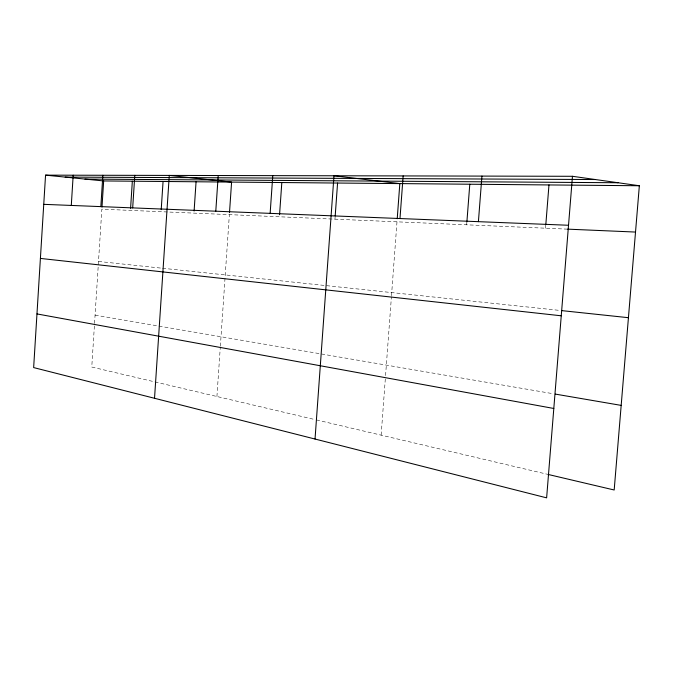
<?xml version="1.0" encoding="UTF-8"?>
<svg xmlns="http://www.w3.org/2000/svg" width="673" height="673" viewBox="0 0 673 673"><rect width="100%" height="100%" fill="white"/><g stroke="black" fill="none" stroke-linecap="round" stroke-linejoin="round"><path stroke-width="0.5" stroke-dasharray="3.37 2.52" d="M216.925 396.498L220.29 347.226M220.365 346.183L229.367 214.637M334.969 219.171L335.12 217.101M381.137 435.145L385.486 376.602M385.562 375.559L391.425 296.726M391.501 295.691L397.146 219.76M466.675 224.816L466.911 221.695M545.534 228.197L545.778 225.11M567.507 229.14L101.85 209.168L91.764 367.046L153.949 381.684M98.51 261.461L161.461 268.148M162.487 268.249L559.928 310.43M95.078 315.141L553.24 393.739M154.958 381.919L315.376 419.674M316.386 419.91L546.779 474.129"/><path stroke-width="1.01" d="M572.462 176.292L45.554 175.148L33.65 367.584L546.627 497.852L572.462 176.292L639.35 185.748L614.18 489.994L547.797 474.372M71.288 205.442L73.189 175.207M100.849 206.619L102.851 175.274M101.985 207.082L103.659 180.944L639.35 185.748M130.579 208.31L132.345 181.205M132.682 207.89L134.793 175.342M161.209 209.623L163.068 181.474M154.529 398.281L169.285 175.417L231.588 182.089L229.501 212.609M194.102 211.036L196.062 181.769M215.789 211.204L218.212 175.527M270.142 213.366L272.775 175.645M279.556 214.712L281.819 182.543M315.031 439.04L333.985 175.771L399.829 183.603L397.221 218.725M335.188 216.075L337.577 183.039M399.981 218.548L403.152 175.922M466.911 221.695L469.788 184.225M478.41 221.669L481.927 176.099M545.862 224.075L548.975 184.94M65.163 177.1L595.369 179.531M84.916 179.077L618.092 182.745M43.753 204.34L568.525 225.262M567.507 229.14L635.522 232.059M45.554 175.148L103.659 180.944M562.005 310.648L628.439 317.698M40.405 258.424L561.257 315.797M555.292 394.092L621.179 405.39M36.973 313.921L553.812 408.477"/></g></svg>
